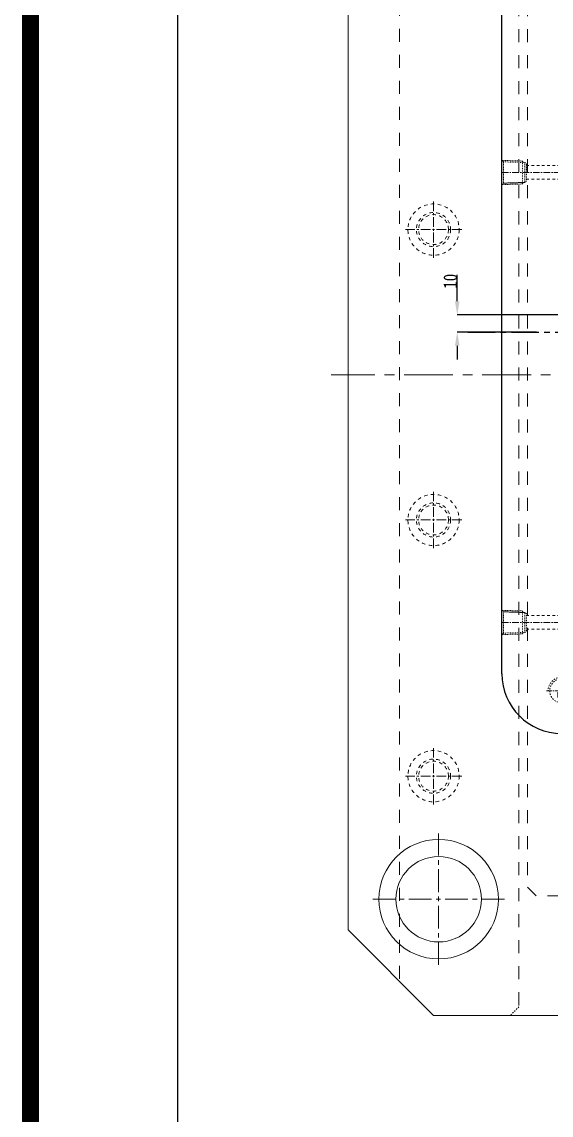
# Model space of a CAD drawing. Header units: millimetres. Extents: x 723 to 11228, y -2384 to 1578.
# Drawn here: x 723 to 1033, y -1200 to -560 of the extents above; entities that cross this region are included whole.
import ezdxf

# ---------------------------------------------------------------- set-up
doc = ezdxf.new("R2010")
doc.units = ezdxf.units.MM
doc.header["$LTSCALE"] = 16.335
doc.header["$PDMODE"] = 3
doc.header["$PDSIZE"] = 0.3125
doc.linetypes.add('CENTER', pattern=[0.6, 0.375, -0.075, 0.075, -0.075])
doc.linetypes.add('HIDDEN', pattern=[0.2, 0.1, -0.1])
doc.layers.get('0').update_dxf_attribs({"linetype": 'CONTINUOUS'})
doc.layers.get('Defpoints').update_dxf_attribs({"linetype": 'CONTINUOUS'})
for name, color, linetype, lineweight in [('cool', 153, 'HIDDEN', 9), ('moldbase', 7, 'CONTINUOUS', 20), ('screw', 33, 'CONTINUOUS', 13)]:
    doc.layers.add(name, color=color, linetype=linetype, lineweight=lineweight)
doc.styles.get("Standard").update_dxf_attribs({"font": 'txt', "width": 0.8})
doc.styles.add('TXT', font='txt.shx', dxfattribs={"bigfont": 'gbcbig.shx'})
doc.dimstyles.new('ISO-25', dxfattribs={"dimtxt": 8, "dimasz": 8, "dimexe": 0, "dimexo": 0, "dimgap": 0, "dimtad": 1, "dimtxsty": 'Standard', "dimcen": 0, "dimclrd": 4, "dimclre": 4, "dimclrt": 6, "dimadec": 0, "dimazin": 0, "dimtfac": 1, "dimtofl": 0, "dimtmove": 0, "dimatfit": 3, "dimfxl": 0, "dimarcsym": 0})

# ---------------------------------------------------------------- blocks, each defined once
blk = doc.blocks.new('screw_m16_g')
at = {"layer": 'screw', "color": 1, "linetype": 'CENTER', "ltscale": 0.497582}
for p, q in [((0, -8.8), (0, 8.8)), ((-8.8, 0), (8.8, 0))]:
    blk.add_line(p, q, dxfattribs=at)
at = {"layer": 'screw', "color": 33, "linetype": 'HIDDEN', "ltscale": 0.497582}
blk.add_circle((0, 0), 7, dxfattribs=at)
at = {"layer": 'screw', "color": 92, "linetype": 'HIDDEN', "ltscale": 0.497582}
blk.add_arc((0, 0), 8, 270, 180, dxfattribs=at)
at = {"layer": 'screw', "color": 6, "style": 'TXT'}
blk.add_text('M16', height=3.2, dxfattribs=at).set_placement((-2.72, -4))
blk = doc.blocks.new('cool_jt_f12')
at = {"layer": 'cool', "ltscale": 0.3}
for p, q in [((0, 7.0785), (0.856, 6.2225)), ((0, 7.0785), (12, 6.7035)), ((12, 6.7035), (12.856, 5.8475)), ((12, 6.7035), (12, -6.7035)), ((0.856, 6.2225), (0.856, -6.2225)), ((13.5, 5.827375), (0.856, 6.2225)), ((0.856, 6.2225), (13.5, 5.827375)), ((14.327375, 5), (13.5, 5.827375)), ((13.5, -5.827375), (13.5, 5.827375)), ((14.327375, -5), (14.327375, 5)), ((0.856, -6.2225), (0, -7.0785)), ((0.856, -6.2225), (13.5, -5.827375)), ((12, -6.7035), (12.856, -5.8475)), ((13.5, -5.827375), (14.327375, -5)), ((0, -7.0785), (12, -6.7035))]:
    blk.add_line(p, q, dxfattribs=at)
blk = doc.blocks.new('*D153')
at = {"color": 4, "lineweight": -2}
for p, q in [((977.62, -723.74), (977.62, -708.28)), ((1068.32, -731.74), (977.62, -731.74)), ((1024.06, -741.74), (977.62, -741.74)), ((977.62, -749.74), (977.62, -757.74))]:
    blk.add_line(p, q, dxfattribs=at)
at = {"color": 4}
for points in [[(976.29, -723.74), (978.95, -723.74), (977.62, -731.74)], [(976.29, -749.74), (978.95, -749.74), (977.62, -741.74)]]:
    blk.add_solid(points, dxfattribs=at)
at = {"layer": 'Defpoints', "color": 0}
for p in [(1068.32, -731.74), (977.62, -741.74), (1024.06, -741.74)]:
    blk.add_point(p, dxfattribs=at)
at = {"color": 6, "insert": (973.62, -712.01), "char_height": 8, "attachment_point": 5, "rotation": 90}
blk.add_mtext('10', dxfattribs=at)

msp = doc.modelspace()

# ---------------------------------------------------------------- linework, layer by layer
msp.add_line((1003.765, -941.744), (1003.765, -541.744))
at = {"color": 1, "linetype": 'CENTER', "ltscale": 2.612305}
msp.add_line((983.765, -741.744), (1443.765, -741.744), dxfattribs=at)
at = {"color": 4, "const_width": 10}
msp.add_lwpolyline([(727.857, 1573.392), (11222.503, 1573.392), (11222.503, -2379.292), (727.857, -2379.292)], close=True, dxfattribs=at)
msp.add_lwpolyline([(814.144, -265.677), (2539.8, -265.677), (2539.8, -1801.098), (814.144, -1801.098)], close=True)
msp.add_arc((1038.765, -941.744), 35, 180, 270)
at = {"layer": 'cool', "ltscale": 0.932966}
for p, q in [((1018.095, -644.332), (1198.765, -644.332)), ((1018.095, -652.332), (1198.765, -652.332)), ((1018.095, -907.744), (1409.435, -907.744)), ((1018.095, -915.744), (1409.435, -915.744))]:
    msp.add_line(p, q, dxfattribs=at)
at = {"layer": 'cool', "color": 1, "linetype": 'CENTER', "ltscale": 0.621977}
for p, q in [((1003.765, -648.332), (1198.765, -648.332)), ((1003.765, -911.744), (1423.765, -911.744))]:
    msp.add_line(p, q, dxfattribs=at)
at = {"layer": 'moldbase', "color": 8, "linetype": 'HIDDEN', "ltscale": 4.66483}
for p, q in [((1013.765, -396.744), (1013.765, -1136.744)), ((1018.765, -396.744), (1018.765, -1066.744)), ((943.765, -411.744), (943.765, -1121.744)), ((1023.765, -1071.744), (1018.765, -1066.744)), ((1403.765, -1071.744), (1023.765, -1071.744))]:
    msp.add_line(p, q, dxfattribs=at)
at = {"layer": 'moldbase'}
for p, q in [((913.765, -441.744), (913.765, -1091.744)), ((963.765, -1141.744), (913.765, -1091.744)), ((1463.765, -1141.744), (963.765, -1141.744))]:
    msp.add_line(p, q, dxfattribs=at)
at = {"layer": 'moldbase', "color": 1, "linetype": 'CENTER', "ltscale": 0.932966}
for p, q in [((963.765, -665.244), (963.765, -698.244)), ((980.265, -681.744), (947.265, -681.744)), ((963.765, -868.244), (963.765, -835.244)), ((980.265, -851.744), (947.265, -851.744)), ((963.765, -1018.244), (963.765, -985.244)), ((980.265, -1001.744), (947.265, -1001.744))]:
    msp.add_line(p, q, dxfattribs=at)
at = {"layer": 'moldbase', "color": 1, "linetype": 'CENTER', "ltscale": 4.66483}
msp.add_line((1523.765, -766.744), (903.765, -766.744), dxfattribs=at)
at = {"layer": 'moldbase', "color": 1, "linetype": 'CENTER', "ltscale": 2.176921}
for p, q in [((966.765, -1112.244), (966.765, -1035.244)), ((1005.265, -1073.744), (928.265, -1073.744))]:
    msp.add_line(p, q, dxfattribs=at)
at = {"layer": 'moldbase', "color": 8, "linetype": 'HIDDEN', "ltscale": 0.466483}
msp.add_line((1013.765, -1136.744), (1008.765, -1141.744), dxfattribs=at)
at = {"layer": 'moldbase', "color": 8, "linetype": 'HIDDEN', "ltscale": 1.243955}
for centre, radius in [((963.765, -681.744), 15), ((963.765, -681.744), 10), ((963.765, -681.744), 8.75), ((963.765, -851.744), 15), ((963.765, -851.744), 10), ((963.765, -851.744), 8.75), ((963.765, -1001.744), 15), ((963.765, -1001.744), 10), ((963.765, -1001.744), 8.75)]:
    msp.add_circle(centre, radius, dxfattribs=at)
at = {"layer": 'moldbase'}
for radius in [35, 25]:
    msp.add_circle((966.765, -1073.744), radius, dxfattribs=at)

# ---------------------------------------------------------------- block references
at = {"layer": 'cool', "ltscale": 0.932966, "xscale": -1, "rotation": 180}
msp.add_blockref('cool_jt_f12', (1003.765, -648.332), dxfattribs=at)
at = {"layer": 'cool', "ltscale": 0.932966}
msp.add_blockref('cool_jt_f12', (1003.765, -911.744), dxfattribs=at)
at = {"layer": 'screw'}
msp.add_blockref('screw_m16_g', (1038.765, -951.744), dxfattribs=at)

# ---------------------------------------------------------------- dimensions: what is measured, and where the dimension line sits
dim = msp.add_linear_dim(base=(977.618, -741.744), p1=(1068.317, -731.744), p2=(1024.056, -741.744), angle=90, dimstyle='ISO-25', override={"dimfxl": 1.25, "dimarcsym": 1})
dim.commit()
dim.dimension.update_dxf_attribs({"geometry": '*D153', "text_midpoint": (977.618, -712.011), "dimtype": 160})

doc.saveas('drawing.dxf')
